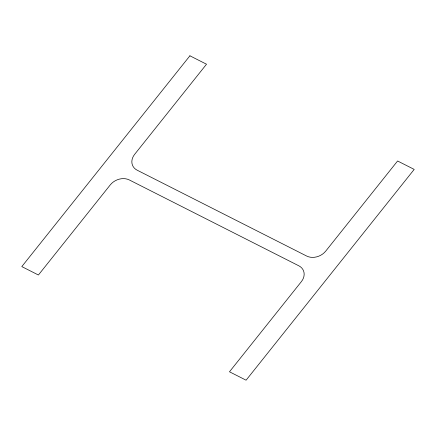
<?xml version="1.0" encoding="UTF-8"?>
<svg xmlns="http://www.w3.org/2000/svg" width="436" height="436" viewBox="0 0 436 436"><rect width="100%" height="100%" fill="white"/><g stroke="black" fill="none" stroke-linecap="round" stroke-linejoin="round"><path stroke-width="0.65" d="M189.911 55.803L21.8 266.598L38.406 275.007L110.264 184.902A14.061 11.2 -24.7 0 1 129.345 179.959L298.856 265.818A14.061 11.2 -24.7 0 1 301.341 281.683L229.483 371.788L246.089 380.197L414.2 169.402L397.594 160.993L325.736 251.098A14.061 11.2 -24.7 0 1 306.655 256.041L137.144 170.182A14.061 11.2 -24.7 0 1 134.659 154.317L206.517 64.212L189.911 55.803"/></g></svg>
